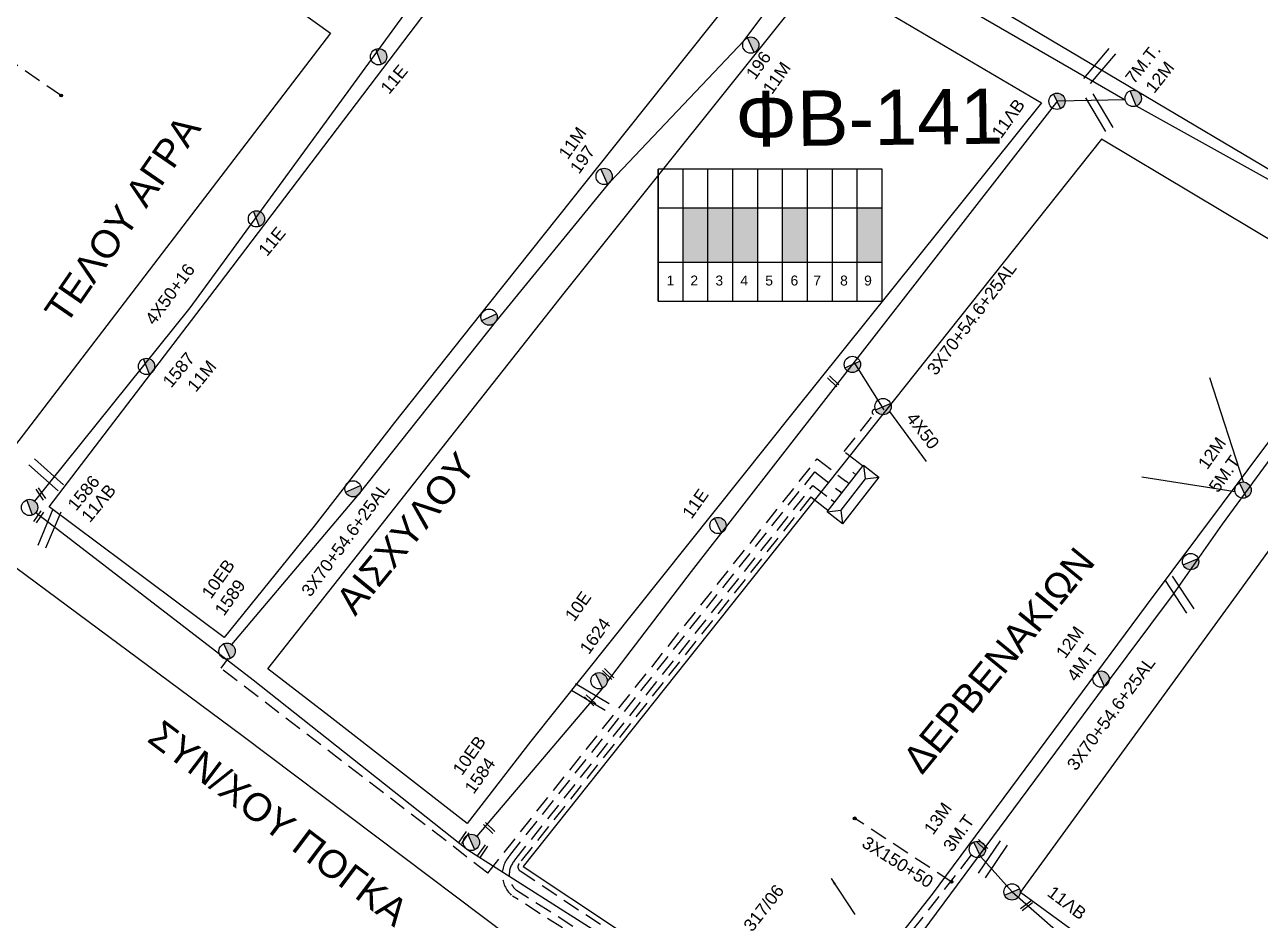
# Model space of a CAD drawing. Header units: millimetres. Extents: x 6950 to 9601, y 853 to 1951.
# Drawn here: x 7382.5 to 7561.3, y 1145.6 to 1275.2 of the extents above; entities that cross this region are included whole.
import ezdxf
from ezdxf.enums import TextEntityAlignment as Align

# ---------------------------------------------------------------- set-up
doc = ezdxf.new("R2010")
doc.units = ezdxf.units.MM
doc.linetypes.add('DASHED', pattern=[19.05, 12.7, -6.35])
for name, color, linetype in [('Άγνωστα', 7, 'Continuous'), ('Ασφαλειοκιβώτια Χ.Τ 9 αναχωρήσεων', 7, 'Continuous'), ('Επιγραφές - Σχήματα', 7, 'Continuous'), ('Καλώδια ΧΤ   3x150AL+50XLPE', 7, 'DASHED'), ('Μηχανική τομή', 7, 'Continuous'), ('Στύλος ΦΜ', 7, 'Continuous'), ('Στύλος ΦΜ @ 1', 7, 'Continuous'), ('Συνδέσεις', 7, 'Continuous'), ('Συνεστραμμένα ΧΤ   3x70+54.6+25 AL', 7, 'SYN_LINE'), ('Τομή', 7, 'Continuous'), ('Υποσταθμός πόλεως', 7, 'Continuous'), ('Υπόβαθρο ΔΕΗ', 7, 'Continuous')]:
    doc.layers.add(name, color=color, linetype=linetype)
doc.styles.add('arial', font='ARIAL.TTF')
doc.styles.get("Standard").update_dxf_attribs({"font": 'ARIAL.TTF'})
doc.linetypes.add('SYN_LINE', pattern='A,0.5,-0.0001,["/\\/\\/\\/",Standard,S=0.1,R=0,X=0,Y=-0.05],-0.25', length=0.7501)
doc.dimstyles.new('ISO-25', dxfattribs={"dimtxt": 2.5, "dimasz": 2.5, "dimexe": 1.25, "dimexo": 0.625, "dimtad": 1, "dimtxsty": 'Standard', "dimcen": 2.5, "dimadec": 0, "dimazin": 0, "dimtfac": 1, "dimtmove": 0, "dimatfit": 3, "dimfxl": 1, "dimarcsym": 0})

# ---------------------------------------------------------------- blocks, each defined once
blk = doc.blocks.new('ΤΟΜΗ')
at = {"layer": 'Τομή', "ltscale": 40}
for p, q in [((-5.68, 0), (5.68, 0)), ((5.68, -2.33), (-5.68, -2.33))]:
    blk.add_line(p, q, dxfattribs=at)
blk = doc.blocks.new('ΜΗΧΑΝΙΚΗ ΤΟΜΗ')
at = {"layer": 'Μηχανική τομή', "ltscale": 40}
for p, q in [((-1.89, 0.78), (1.89, 0.78)), ((1.89, 0), (-1.89, 0))]:
    blk.add_line(p, q, dxfattribs=at)
blk = doc.blocks.new('ΥΠΑΡΧΩΝ ΤΣΙΜΕΝΤΕΝΙΟΣ ΣΤΥΛΟΣ')
at = {"layer": 'Στύλος ΦΜ'}
blk.add_hatch(color=7, dxfattribs=at).paths.add_polyline_path([(-1.29, -2.28, 0.574793), (2.62, 0, 0.268822), (1.3, 2.27)])
at = {"layer": 'Στύλος ΦΜ', "color": 7}
blk.add_line((-1.29, -2.28), (1.3, 2.27), dxfattribs=at)
blk.add_circle((0, 0), 2.62, dxfattribs=at)
at = {"layer": 'Στύλος ΦΜ', "flags": 4}
for tag, p in [('ΑΡΙΘΜΟΣ', (-4.68, 8.05)), ('ΤΥΠΟΣ', (-4.91, 3.03))]:
    blk.add_attdef(tag, p, '', height=4, dxfattribs=at)
blk = doc.blocks.new('ΥΠΟΣΤΑΘΜΟΣ ΠΟΛΕΩΣ 6 ΑΝΑΧΩΡΗΣΕΩΝ')
at = {"layer": 'Υποσταθμός πόλεως', "linetype": 'Continuous', "ltscale": 40}
for p, q in [((-8.18, -2.82), (-8.18, -4)), ((-5.01, -2.82), (-5.01, -4)), ((-1.74, -2.82), (-1.74, -4)), ((1.65, -2.82), (1.65, -4)), ((5.07, -2.82), (5.07, -4)), ((8.16, -2.82), (8.16, -4))]:
    blk.add_line(p, q, dxfattribs=at)
blk.add_lwpolyline([(-8.57, 2.82), (8.57, 2.82), (8.57, -2.82), (-8.57, -2.82)], close=True, dxfattribs=at)
for points in [[(-5.75, 0), (-8.57, 2.82)], [(5.75, 0), (8.57, 2.82)], [(-8.57, -2.82), (-5.75, 0)], [(-5.75, 0), (5.75, 0)], [(8.57, -2.82), (5.75, 0)]]:
    blk.add_lwpolyline(points, dxfattribs=at)
at = {"layer": 'Υποσταθμός πόλεως', "linetype": 'SYN_LINE', "ltscale": 40, "flags": 1}
for tag, p in [('ΜΕΤΑΣΧΗΜΑΤΙΣΜΟΣ', (9.64, 1.91)), ('ΙΣΧΥΣ', (9.62, -0.89)), ('ΑΡΙΘΜΟΣ', (9.74, -3.61))]:
    blk.add_attdef(tag, p, '', height=1.8, dxfattribs=at)
blk = doc.blocks.new('ΑΣΦΑΛΕΙΟΚΙΒΩΤΙΟ ΥΠΟΣΤΑΘΜΟΥ 9 ΑΝΑΧΩΡΗΣΕΩΝ')
at = {"layer": 'Ασφαλειοκιβώτια Χ.Τ 9 αναχωρήσεων', "ltscale": 40}
for p, q in [((-23.8, 40.36), (24.02, 40.36)), ((-9.72, 40.36), (-9.72, -40.64)), ((9.94, 40.36), (9.94, -40.64)), ((-23.8, 31.36), (24.02, 31.36)), ((-23.8, 22.36), (24.02, 22.36)), ((-23.8, 13.36), (24.02, 13.36)), ((-23.8, 4.36), (24.02, 4.36)), ((-23.8, -4.64), (24.02, -4.64)), ((-23.8, -13.64), (24.02, -13.64)), ((-23.8, -22.64), (24.02, -22.64)), ((-23.8, -31.64), (24.02, -31.64))]:
    blk.add_line(p, q, dxfattribs=at)
at = {"layer": 'Ασφαλειοκιβώτια Χ.Τ 9 αναχωρήσεων'}
blk.add_lwpolyline([(-23.8, -40.64), (24.02, -40.64), (24.02, 40.36), (-23.8, 40.36)], close=True, dxfattribs=at)
for s, p in [('1', (-18.12, 37.3)), ('2', (-18.12, 28.73)), ('3', (-18.12, 19.66)), ('4', (-18.12, 10.64)), ('5', (-18.12, 1.63)), ('6', (-18.12, -7.51)), ('7', (-18.12, -15.75)), ('8', (-18.12, -25.44)), ('9', (-18.12, -34.13))]:
    blk.add_text(s, height=3.6, rotation=270, dxfattribs=at).set_placement(p)
at = {"layer": 'Ασφαλειοκιβώτια Χ.Τ 9 αναχωρήσεων', "ltscale": 40}
for tag, height, p in [('ΟΝΟΜΑ', 5, (-0.16, 44.31)), ('ΚΕΙΜΕΝΟ 1', 2, (17.06, 35.59)), ('ΚΕΙΜΕΝΟ 2', 2, (17.06, 26.88)), ('ΚΕΙΜΕΝΟ 3', 2, (17.06, 17.69)), ('ΚΕΙΜΕΝΟ 4', 2, (17.06, 8.71)), ('ΚΕΙΜΕΝΟ 5', 2, (17.06, -0.13)), ('ΚΕΙΜΕΝΟ 6', 2, (17.06, -9.05)), ('ΚΕΙΜΕΝΟ 7', 2, (17.06, -18.13)), ('ΚΕΙΜΕΝΟ 8', 2, (17.06, -26.85)), ('ΚΕΙΜΕΝΟ 9', 2, (17.06, -35.99)), ('ΣΧ', 2, (-0.1, -42.64))]:
    blk.add_attdef(tag, text='', height=height, dxfattribs=at).set_placement(p, align=Align.MIDDLE_CENTER)
blk = doc.blocks.new('_ΣΥΝΔΕΣΗ')
at = {"layer": 'Συνδέσεις', "linetype": 'SYN_LINE', "ltscale": 40}
blk.add_hatch(color=256, dxfattribs=at).paths.add_polyline_path([(0.5, -0.01, 1), (-0.5, -0.01, 1)])
at = {"layer": 'Συνδέσεις'}
blk.add_circle((0, -0.01), 0.5, dxfattribs=at)

msp = doc.modelspace()

# ---------------------------------------------------------------- hatches: boundary and pattern name
at = {"layer": 'Ασφαλειοκιβώτια Χ.Τ 9 αναχωρήσεων', "ltscale": 40}
for color, points in [(6, [(7481.36, 1248.69), (7477.76, 1248.69), (7477.76, 1240.83), (7481.36, 1240.83)]), (62, [(7484.96, 1248.69), (7481.36, 1248.69), (7481.36, 1240.83), (7484.96, 1240.83)]), (133, [(7488.56, 1248.69), (7484.96, 1248.69), (7484.96, 1240.83), (7488.56, 1240.83)]), (30, [(7495.76, 1248.69), (7492.16, 1248.69), (7492.16, 1240.83), (7495.76, 1240.83)]), (1, [(7502.96, 1240.83), (7506.56, 1240.83), (7506.56, 1248.69), (7502.96, 1248.69)])]:
    msp.add_hatch(color=color, dxfattribs=at).paths.add_polyline_path(points)

# ---------------------------------------------------------------- linework, layer by layer
at = {"layer": 'Άγνωστα', "color": 85, "linetype": 'DASHED', "ltscale": 0.2}
msp.add_lwpolyline([(7387.81, 1264.95), (7370.96, 1276.49), (7372.14, 1280.98), (7374.86, 1282.75), (7389.3, 1303.41), (7405.38, 1326.05), (7413.94, 1337.92), (7431.27, 1325.45), (7444.33, 1316.98), (7445.93, 1319.95)], dxfattribs=at)
at = {"layer": 'Άγνωστα', "color": 2}
msp.add_lwpolyline([(7383.96, 1206.25), (7406.43, 1234.22), (7429.67, 1266.1), (7445.41, 1287.69), (7458.78, 1305.03), (7463.64, 1311.13)], dxfattribs=at)
at = {"layer": 'Άγνωστα', "color": 1, "linetype": 'DASHED', "ltscale": 0.2}
msp.add_lwpolyline([(7516.64, 1151.11), (7502.63, 1160.31)], dxfattribs=at)
at = {"layer": 'Καλώδια ΧΤ   3x150AL+50XLPE', "color": 7, "linetype": 'DASHED', "ltscale": 0.2}
msp.add_line((7491.67, 1200), (7490.54, 1198.58), dxfattribs=at)
at = {"layer": 'Καλώδια ΧΤ   3x150AL+50XLPE', "color": 6, "linetype": 'DASHED', "ltscale": 0.2}
msp.add_lwpolyline([(7503.28, 1211.69), (7501.06, 1213.42), (7505.33, 1218.79, -0.883172), (7505.58, 1219.53)], format="xyb", dxfattribs=at)
at = {"layer": 'Καλώδια ΧΤ   3x150AL+50XLPE', "color": 62, "linetype": 'DASHED', "ltscale": 0.2}
msp.add_lwpolyline([(7449.51, 1152.42), (7497.17, 1212.38), (7501.3, 1209.15)], dxfattribs=at)
at = {"layer": 'Καλώδια ΧΤ   3x150AL+50XLPE', "color": 1, "linetype": 'DASHED', "ltscale": 0.2}
msp.add_lwpolyline([(7519.46, 1155.05), (7503.41, 1134.49), (7503.95, 1134.12), (7497.17, 1125.53, -0.867679), (7492.45, 1124.03), (7453.08, 1149.08, -0.429849), (7452.68, 1154.95), (7496.83, 1210.49), (7500.72, 1207.45)], format="xyb", dxfattribs=at)
at = {"layer": 'Καλώδια ΧΤ   3x150AL+50XLPE', "color": 133, "linetype": 'DASHED', "ltscale": 0.2}
msp.add_lwpolyline([(7496.35, 1126.1, 0.455489), (7490.75, 1126.3), (7453.67, 1149.89, -0.427507), (7453.44, 1154.3), (7496.55, 1208.54), (7499.2, 1206.47)], format="xyb", dxfattribs=at)
at = {"layer": 'Καλώδια ΧΤ   3x150AL+50XLPE', "color": 30, "linetype": 'DASHED', "ltscale": 0.2}
msp.add_lwpolyline([(7498.25, 1205.25), (7496.22, 1206.86), (7454.05, 1153.81, 0.453652), (7454.18, 1152.73), (7477.33, 1137.36, -0.590991), (7478.33, 1136.97)], format="xyb", dxfattribs=at)
at = {"layer": 'Συνεστραμμένα ΧΤ   3x70+54.6+25 AL', "color": 133, "linetype": 'SYN_LINE', "ltscale": 20}
msp.add_lwpolyline([(7464.44, 1310.54), (7474.39, 1304.4), (7493.75, 1291.86), (7508.15, 1283.77), (7541.72, 1264.35)], dxfattribs=at)
at = {"layer": 'Συνεστραμμένα ΧΤ   3x70+54.6+25 AL', "color": 62, "ltscale": 20}
msp.add_lwpolyline([(7412.48, 1185.5), (7430.95, 1207.34), (7450.64, 1232.18), (7467.25, 1252.53), (7486.6, 1272.95), (7498.83, 1289.37)], dxfattribs=at)
at = {"layer": 'Συνεστραμμένα ΧΤ   3x70+54.6+25 AL', "color": 6, "linetype": 'SYN_LINE', "ltscale": 20}
msp.add_lwpolyline([(7531.78, 1264.03), (7478.95, 1196.05), (7466.77, 1180.14)], dxfattribs=at)
at = {"layer": 'Συνεστραμμένα ΧΤ   3x70+54.6+25 AL', "color": 6, "linetype": 'SYN_LINE', "ltscale": 10}
for points in [[(7541.72, 1264.35), (7531.86, 1264.14), (7531.78, 1264.03)], [(7506.86, 1219.49), (7502.51, 1226.37)], [(7507.63, 1219.23), (7512.91, 1212)]]:
    msp.add_lwpolyline(points, dxfattribs=at)
at = {"layer": 'Συνεστραμμένα ΧΤ   3x70+54.6+25 AL', "color": 2, "linetype": 'SYN_LINE', "ltscale": 20}
msp.add_lwpolyline([(7543.32, 1263.47), (7583.33, 1241.22), (7593.62, 1252.47)], dxfattribs=at)
at = {"layer": 'Συνεστραμμένα ΧΤ   3x70+54.6+25 AL', "color": 173, "ltscale": 20}
msp.add_lwpolyline([(7548.72, 1192.77), (7555.82, 1202.92), (7583.05, 1240.07)], dxfattribs=at)
at = {"layer": 'Συνεστραμμένα ΧΤ   3x70+54.6+25 AL', "color": 173, "linetype": 'SYN_LINE', "ltscale": 15}
for points in [[(7558.83, 1209.03), (7553.98, 1224.09)], [(7557.62, 1207.61), (7544.13, 1209.73)]]:
    msp.add_lwpolyline(points, dxfattribs=at)
at = {"layer": 'Συνεστραμμένα ΧΤ   3x70+54.6+25 AL', "color": 30, "linetype": 'SYN_LINE', "ltscale": 15}
msp.add_lwpolyline([(7384.12, 1204.59), (7415.58, 1180.37), (7446.64, 1155.79), (7483.5, 1132.33), (7494.29, 1125.36)], dxfattribs=at)
at = {"layer": 'Συνεστραμμένα ΧΤ   3x70+54.6+25 AL', "color": 133, "ltscale": 20}
msp.add_lwpolyline([(7496.46, 1124.67), (7500.33, 1127.6), (7538.74, 1179.42), (7548.72, 1192.77)], dxfattribs=at)
at = {"layer": 'Συνεστραμμένα ΧΤ   3x70+54.6+25 AL', "color": 62, "linetype": 'DASHED', "ltscale": 0.2}
msp.add_lwpolyline([(7449.51, 1152.42), (7410.91, 1182.06), (7411.98, 1183.51)], dxfattribs=at)
at = {"layer": 'Συνεστραμμένα ΧΤ   3x70+54.6+25 AL', "color": 27, "linetype": 'SYN_LINE', "ltscale": 20}
msp.add_lwpolyline([(7466.1, 1179.19), (7447.9, 1157.75)], dxfattribs=at)
at = {"layer": 'Συνεστραμμένα ΧΤ   3x70+54.6+25 AL', "color": 1, "linetype": 'SYN_LINE', "ltscale": 20}
msp.add_lwpolyline([(7520.83, 1154.77), (7525.35, 1149.68), (7541.81, 1135.29), (7568.13, 1116.63)], dxfattribs=at)
at = {"layer": 'Υπόβαθρο ΔΕΗ'}
for points in [[(7644.42, 1327.79), (7605.12, 1359.57), (7582.83, 1377.54), (7536.7, 1409.98), (7514.05, 1426.93), (7494.28, 1396.84), (7476.91, 1370.66), (7456.35, 1339.76), (7446.5, 1324), (7466.29, 1312.53), (7500.41, 1291.22), (7561.56, 1254.9), (7582.81, 1242.2), (7601.65, 1268.89), (7557.64, 1295.23)], [(7461.75, 1304.89), (7490.78, 1286.53), (7469.52, 1259.8), (7449.76, 1234.95), (7436, 1217.64), (7424.37, 1202.61), (7411.35, 1186.52), (7386.03, 1205.42), (7410.67, 1237.73), (7457.97, 1300.02), (7461.75, 1304.89)], [(7379.79, 1212.56), (7346.84, 1240.23), (7389.03, 1301.12), (7426.75, 1273.99), (7379.79, 1212.56)], [(7417.7, 1181.99), (7460.55, 1236.35), (7497.62, 1282.78), (7529.62, 1263.93), (7493.63, 1219.05), (7455.74, 1171.49), (7446.53, 1159.6), (7426.49, 1175.18), (7417.7, 1181.99)], [(7454.6, 1153.37), (7495.59, 1126.17), (7513.86, 1149.34), (7544.8, 1191.14), (7563.22, 1215.79), (7577.51, 1235.22), (7538.28, 1258.64), (7454.6, 1153.37)], [(7526.56, 1149.6), (7558.6, 1193.68), (7580.9, 1224.52), (7585.43, 1230.38), (7608.45, 1214.13), (7642.42, 1191.08), (7608.13, 1157.53), (7573.79, 1123.5), (7569.68, 1118.14), (7536.03, 1142.7), (7526.56, 1149.6)], [(7448.57, 1074.24), (7468.88, 1094.7), (7488.72, 1119.1), (7452.59, 1143.2), (7413.91, 1172.31), (7379.75, 1197.69), (7342.43, 1147.79), (7385.95, 1118.19), (7418.7, 1095.34), (7448.57, 1074.24)]]:
    msp.add_lwpolyline(points, dxfattribs=at)

# ---------------------------------------------------------------- block references
at = {"layer": 'Ασφαλειοκιβώτια Χ.Τ 9 αναχωρήσεων', "xscale": 0.4, "yscale": 0.4, "zscale": 0.4, "rotation": 90}
msp.add_blockref('ΑΣΦΑΛΕΙΟΚΙΒΩΤΙΟ ΥΠΟΣΤΑΘΜΟΥ 9 ΑΝΑΧΩΡΗΣΕΩΝ', (7490.3, 1244.72), dxfattribs=at)
at = {"layer": 'Μηχανική τομή'}
for p, xscale, yscale, zscale, rotation in [((7499.33, 1223.46), 0.4999999999999999, 0.4999999999999999, 0.4999999999999999, 316.0589841585902), ((7385, 1207.42), 0.5, 0.5, 0.5, 124.0427767753249), ((7384.37, 1204.1), 0.5, 0.5, 0.5, 235.1383027284685), ((7466.78, 1181.07), 0.4999999999999999, 0.4999999999999999, 0.4999999999999999, 316.0589841585902), ((7464.17, 1177.29), 0.4999999999999999, 0.4999999999999999, 0.4999999999999999, 316.0589841585902), ((7445.9, 1157.68), 0.5, 0.5, 0.5, 235.1383027284685), ((7449.57, 1158.8), 0.4999999999999999, 0.4999999999999999, 0.4999999999999999, 316.0589841585902), ((7520.9, 1156.34), 0.4999999999999999, 0.4999999999999999, 0.4999999999999999, 316.0589841585902), ((7448.62, 1155.74), 0.5, 0.5, 0.5, 235.1383027284685), ((7527.33, 1147.85), 0.4999999999999999, 0.4999999999999999, 0.4999999999999999, 217.0815828825905)]:
    msp.add_blockref('ΜΗΧΑΝΙΚΗ ΤΟΜΗ', p, dxfattribs=dict(at, xscale=xscale, yscale=yscale, zscale=zscale, rotation=rotation))
at = {"layer": 'Στύλος ΦΜ @ 1', "ltscale": 40}
ref = msp.add_blockref('ΥΠΑΡΧΩΝ ΤΣΙΜΕΝΤΕΝΙΟΣ ΣΤΥΛΟΣ', (7487.56, 1272.27), dxfattribs=dict(at, xscale=0.4499999999998183, yscale=0.4499999999998183, zscale=0.4499999999998183, rotation=54.67093017452785))
ref.add_attrib('ΤΥΠΟΣ', '196', (7488.18, 1267.13), dxfattribs={"layer": 'Στύλος ΦΜ', "height": 1.8, "rotation": 54.6709, "flags": 4})
ref.add_attrib('ΑΡΙΘΜΟΣ', '11M', (7490.62, 1265.02), dxfattribs={"layer": 'Στύλος ΦΜ', "height": 1.8, "rotation": 54.6709, "flags": 4})
ref = msp.add_blockref('ΥΠΑΡΧΩΝ ΤΣΙΜΕΝΤΕΝΙΟΣ ΣΤΥΛΟΣ', (7433.71, 1270.59), dxfattribs=dict(at, xscale=0.449999999999818, yscale=0.449999999999818, zscale=0.449999999999818, rotation=50.53465624597402))
ref.add_attrib('ΤΥΠΟΣ', '11E', (7435.22, 1265.03), dxfattribs={"layer": 'Στύλος ΦΜ', "height": 1.8, "rotation": 50.5347, "flags": 4})
ref = msp.add_blockref('ΥΠΑΡΧΩΝ ΤΣΙΜΕΝΤΕΝΙΟΣ ΣΤΥΛΟΣ', (7542.88, 1264.56), dxfattribs=dict(at, xscale=0.449999999999818, yscale=0.449999999999818, zscale=0.449999999999818, rotation=51.61501838480779))
ref.add_attrib('ΤΥΠΟΣ', '7M.T.', (7543, 1266.52), dxfattribs={"layer": 'Στύλος ΦΜ', "height": 1.8, "rotation": 51.615, "flags": 4})
ref.add_attrib('ΑΡΙΘΜΟΣ', '12M', (7545.92, 1265.16), dxfattribs={"layer": 'Στύλος ΦΜ', "height": 1.8, "rotation": 51.615, "flags": 4})
ref = msp.add_blockref('ΥΠΑΡΧΩΝ ΤΣΙΜΕΝΤΕΝΙΟΣ ΣΤΥΛΟΣ', (7531.86, 1264.14), dxfattribs=dict(at, xscale=0.4499999999998183, yscale=0.4499999999998183, zscale=0.4499999999998183, rotation=54.67093017452785))
ref.add_attrib('ΤΥΠΟΣ', '11ΛΒ', (7523.76, 1258.63), dxfattribs={"layer": 'Στύλος ΦΜ', "height": 1.8, "rotation": 54.6709, "flags": 4})
ref = msp.add_blockref('ΥΠΑΡΧΩΝ ΤΣΙΜΕΝΤΕΝΙΟΣ ΣΤΥΛΟΣ', (7466.34, 1253.27), dxfattribs=dict(at, xscale=0.4499999999998183, yscale=0.4499999999998183, zscale=0.4499999999998183, rotation=54.67093017452785))
ref.add_attrib('ΤΥΠΟΣ', '197', (7462.71, 1253.49), dxfattribs={"layer": 'Στύλος ΦΜ', "height": 1.8, "rotation": 54.6709, "flags": 4})
ref.add_attrib('ΑΡΙΘΜΟΣ', '11M', (7461.07, 1255.6), dxfattribs={"layer": 'Στύλος ΦΜ', "height": 1.8, "rotation": 54.6709, "flags": 4})
ref = msp.add_blockref('ΥΠΑΡΧΩΝ ΤΣΙΜΕΝΤΕΝΙΟΣ ΣΤΥΛΟΣ', (7416.04, 1247.12), dxfattribs=dict(at, xscale=0.449999999999818, yscale=0.449999999999818, zscale=0.449999999999818, rotation=50.53465624597402))
ref.add_attrib('ΤΥΠΟΣ', '11E', (7417.55, 1241.56), dxfattribs={"layer": 'Στύλος ΦΜ', "height": 1.8, "rotation": 50.5347, "flags": 4})
at = {"layer": 'Στύλος ΦΜ @ 1', "ltscale": 40, "xscale": 0.4499999999998183, "yscale": 0.4499999999998183, "zscale": 0.4499999999998183, "rotation": 323.0229810481194}
for p in [(7449.7, 1232.89), (7502.25, 1226.04), (7506.69, 1219.94), (7430.01, 1208.04), (7551.19, 1197.5)]:
    msp.add_blockref('ΥΠΑΡΧΩΝ ΤΣΙΜΕΝΤΕΝΙΟΣ ΣΤΥΛΟΣ', p, dxfattribs=at)
at = {"layer": 'Στύλος ΦΜ @ 1', "ltscale": 40}
ref = msp.add_blockref('ΥΠΑΡΧΩΝ ΤΣΙΜΕΝΤΕΝΙΟΣ ΣΤΥΛΟΣ', (7400.13, 1225.76), dxfattribs=dict(at, xscale=0.449999999999818, yscale=0.449999999999818, zscale=0.449999999999818, rotation=50.53465624597402))
ref.add_attrib('ΤΥΠΟΣ', '1587', (7403.69, 1222.53), dxfattribs={"layer": 'Στύλος ΦΜ', "height": 1.8, "rotation": 50.5347, "flags": 4})
ref.add_attrib('ΑΡΙΘΜΟΣ', '11M', (7407.26, 1221.92), dxfattribs={"layer": 'Στύλος ΦΜ', "height": 1.8, "rotation": 50.5347, "flags": 4})
ref = msp.add_blockref('ΥΠΑΡΧΩΝ ΤΣΙΜΕΝΤΕΝΙΟΣ ΣΤΥΛΟΣ', (7558.78, 1207.85), dxfattribs=dict(at, xscale=0.4499999999998183, yscale=0.4499999999998183, zscale=0.4499999999998183, rotation=54.67093017452785))
ref.add_attrib('ΤΥΠΟΣ', '5M.T', (7555.15, 1207.35), dxfattribs={"layer": 'Στύλος ΦΜ', "height": 1.8, "rotation": 54.6709, "flags": 4})
ref.add_attrib('ΑΡΙΘΜΟΣ', '12M', (7553.59, 1210.7), dxfattribs={"layer": 'Στύλος ΦΜ', "height": 1.8, "rotation": 54.6709, "flags": 4})
ref = msp.add_blockref('ΥΠΑΡΧΩΝ ΤΣΙΜΕΝΤΕΝΙΟΣ ΣΤΥΛΟΣ', (7383.21, 1205.34), dxfattribs=dict(at, xscale=0.449999999999818, yscale=0.449999999999818, zscale=0.449999999999818, rotation=50.53465624597402))
ref.add_attrib('ΤΥΠΟΣ', '1586', (7389.94, 1204.72), dxfattribs={"layer": 'Στύλος ΦΜ', "height": 1.8, "rotation": 50.5347, "flags": 4})
ref.add_attrib('ΑΡΙΘΜΟΣ', '11ΛΒ', (7391.93, 1203.03), dxfattribs={"layer": 'Στύλος ΦΜ', "height": 1.8, "rotation": 50.5347, "flags": 4})
ref = msp.add_blockref('ΥΠΑΡΧΩΝ ΤΣΙΜΕΝΤΕΝΙΟΣ ΣΤΥΛΟΣ', (7482.81, 1202.73), dxfattribs=dict(at, xscale=0.4499999999998183, yscale=0.4499999999998183, zscale=0.4499999999998183, rotation=54.67093017452785))
ref.add_attrib('ΤΥΠΟΣ', '11E', (7478.97, 1203.55), dxfattribs={"layer": 'Στύλος ΦΜ', "height": 1.8, "rotation": 54.6709, "flags": 4})
ref = msp.add_blockref('ΥΠΑΡΧΩΝ ΤΣΙΜΕΝΤΕΝΙΟΣ ΣΤΥΛΟΣ', (7411.79, 1184.54), dxfattribs=dict(at, xscale=0.4499999999998183, yscale=0.4499999999998183, zscale=0.4499999999998183, rotation=54.67093017452785))
ref.add_attrib('ΤΥΠΟΣ', '1589', (7411.33, 1189.51), dxfattribs={"layer": 'Στύλος ΦΜ', "height": 1.8, "rotation": 54.6709, "flags": 4})
ref.add_attrib('ΑΡΙΘΜΟΣ', '10EB', (7409.45, 1191.98), dxfattribs={"layer": 'Στύλος ΦΜ', "height": 1.8, "rotation": 54.6709, "flags": 4})
ref = msp.add_blockref('ΥΠΑΡΧΩΝ ΤΣΙΜΕΝΤΕΝΙΟΣ ΣΤΥΛΟΣ', (7465.6, 1180.25), dxfattribs=dict(at, xscale=0.4499999999998183, yscale=0.4499999999998183, zscale=0.4499999999998183, rotation=54.67093017452785))
ref.add_attrib('ΤΥΠΟΣ', '1624', (7464.14, 1183.95), dxfattribs={"layer": 'Στύλος ΦΜ', "height": 1.8, "rotation": 54.6709, "flags": 4})
ref.add_attrib('ΑΡΙΘΜΟΣ', '10E', (7462, 1188.7), dxfattribs={"layer": 'Στύλος ΦΜ', "height": 1.8, "rotation": 54.6709, "flags": 4})
ref = msp.add_blockref('ΥΠΑΡΧΩΝ ΤΣΙΜΕΝΤΕΝΙΟΣ ΣΤΥΛΟΣ', (7538.24, 1180.49), dxfattribs=dict(at, xscale=0.4499999999998183, yscale=0.4499999999998183, zscale=0.4499999999998183, rotation=54.67093017452785))
ref.add_attrib('ΤΥΠΟΣ', '4M.T', (7534.62, 1179.99), dxfattribs={"layer": 'Στύλος ΦΜ', "height": 1.8, "rotation": 54.6709, "flags": 4})
ref.add_attrib('ΑΡΙΘΜΟΣ', '12M', (7533.05, 1183.33), dxfattribs={"layer": 'Στύλος ΦΜ', "height": 1.8, "rotation": 54.6709, "flags": 4})
ref = msp.add_blockref('ΥΠΑΡΧΩΝ ΤΣΙΜΕΝΤΕΝΙΟΣ ΣΤΥΛΟΣ', (7447.14, 1156.86), dxfattribs=dict(at, xscale=0.4499999999998183, yscale=0.4499999999998183, zscale=0.4499999999998183, rotation=54.67093017452785))
ref.add_attrib('ΤΥΠΟΣ', '1584', (7447.47, 1163.74), dxfattribs={"layer": 'Στύλος ΦΜ', "height": 1.8, "rotation": 54.6709, "flags": 4})
ref.add_attrib('ΑΡΙΘΜΟΣ', '10EB', (7445.77, 1166.43), dxfattribs={"layer": 'Στύλος ΦΜ', "height": 1.8, "rotation": 54.6709, "flags": 4})
ref = msp.add_blockref('ΥΠΑΡΧΩΝ ΤΣΙΜΕΝΤΕΝΙΟΣ ΣΤΥΛΟΣ', (7520.34, 1155.84), dxfattribs=dict(at, xscale=0.4499999999998183, yscale=0.4499999999998183, zscale=0.4499999999998183, rotation=54.67093017452785))
ref.add_attrib('ΤΥΠΟΣ', '3M.T', (7516.71, 1155.34), dxfattribs={"layer": 'Στύλος ΦΜ', "height": 1.8, "rotation": 54.6709, "flags": 4})
ref.add_attrib('ΑΡΙΘΜΟΣ', '13M', (7513.93, 1157.82), dxfattribs={"layer": 'Στύλος ΦΜ', "height": 1.8, "rotation": 54.6709, "flags": 4})
ref = msp.add_blockref('ΥΠΑΡΧΩΝ ΤΣΙΜΕΝΤΕΝΙΟΣ ΣΤΥΛΟΣ', (7525.35, 1149.68), dxfattribs=dict(at, xscale=0.4499999999998183, yscale=0.4499999999998183, zscale=0.4499999999998183, rotation=323.0229810481194))
ref.add_attrib('ΤΥΠΟΣ', '11ΛΒ', (7530.3, 1149.24), dxfattribs={"layer": 'Στύλος ΦΜ', "height": 1.8, "rotation": 323.023, "flags": 4})
at = {"layer": 'Συνδέσεις', "xscale": 0.4, "yscale": 0.4, "zscale": 0.25}
for p in [(7387.77, 1264.98), (7502.59, 1160.34), (7516.59, 1151.14)]:
    msp.add_blockref('_ΣΥΝΔΕΣΗ', p, dxfattribs=at)
at = {"layer": 'Τομή'}
for p, xscale, yscale, zscale, rotation in [((7537.58, 1269.61), 0.4999999999999994, 0.4999999999999994, 0.4999999999999994, 49.7407358975006), ((7538.47, 1262.78), 0.4999999999999994, 0.4999999999999994, 0.4999999999999994, 300.6901835467805), ((7386.02, 1210.5), 0.4999999999999993, 0.4999999999999993, 0.4999999999999993, 318.1664484531876), ((7385.55, 1202.51), 0.4999999999999994, 0.4999999999999994, 0.4999999999999994, 67.38504758495111), ((7550.08, 1193.04), 0.4999999999999994, 0.4999999999999994, 0.4999999999999994, 303.2778690399871), ((7464.64, 1178.41), 0.4999999999999994, 0.4999999999999994, 0.4999999999999994, 329.4126290737177), ((7522.09, 1154.74), 0.4999999999999994, 0.4999999999999994, 0.4999999999999994, 55.84620503043816)]:
    msp.add_blockref('ΤΟΜΗ', p, dxfattribs=dict(at, xscale=xscale, yscale=yscale, zscale=zscale, rotation=rotation))
at = {"layer": 'Υποσταθμός πόλεως', "xscale": 0.4999999999999997, "yscale": 0.4999999999999997, "zscale": 0.4999999999999997, "rotation": 232}
msp.add_blockref('ΥΠΟΣΤΑΘΜΟΣ ΠΟΛΕΩΣ 6 ΑΝΑΧΩΡΗΣΕΩΝ', (7502.34, 1207.23), dxfattribs=at)

# ---------------------------------------------------------------- texts
at = {"ltscale": 40, "attachment_point": 1, "style": 'arial'}
for s, insert, char_height, width, rotation in [('ΦB-141', (7485.27, 1265.57), 8, 46.4484, 0.6613), ('ΤΕΛΟΥ ΑΓΡΑ', (7385.16, 1233.89), 4, 94.4586, 55.459), ('AIΣXYΛOY', (7427.22, 1192.02), 4, 94.4586, 50.7146), ('ΔΕΡΒΕΝΑΚΙΩΝ', (7509.23, 1169.05), 4, 94.4586, 50.7146), ('ΣΥΝ/ΧΟΥ ΠΟΓΚΑ', (7402.44, 1174.79), 4, 94.4586, 323)]:
    msp.add_mtext(s, dxfattribs=dict(at, insert=insert, char_height=char_height, width=width, rotation=rotation))
at = {"layer": 'Άγνωστα', "ltscale": 40, "char_height": 1.8, "width": 34.5395, "attachment_point": 1, "style": 'arial'}
for s, insert, rotation in [('4X50+16', (7399.79, 1232.68), 53.6683), ('4X50', (7511.37, 1219.33), 307.8829), ('3X150+50', (7504.43, 1157.86), 327.6354), ('317/06', (7486.34, 1144.9), 52)]:
    msp.add_mtext(s, dxfattribs=dict(at, insert=insert, rotation=rotation))
at = {"layer": 'Συνεστραμμένα ΧΤ   3x70+54.6+25 AL', "ltscale": 20, "char_height": 1.8, "width": 34.5395, "attachment_point": 1, "style": 'arial'}
for insert, rotation in [((7512.9, 1225.41), 52.9959), ((7422.38, 1193.34), 53.6683), ((7533.15, 1168.17), 53.6683)]:
    msp.add_mtext('3X70+54.6+25AL', dxfattribs=dict(at, insert=insert, rotation=rotation))

# ---------------------------------------------------------------- leaders
at = {"layer": 'Επιγραφές - Σχήματα', "ltscale": 40}
msp.add_leader([(7499.18, 1151.64), (7502.61, 1146.44)], dimstyle='ISO-25', override={"dimasz": 1, "dimtad": 0}, dxfattribs=at)

doc.saveas('drawing.dxf')
